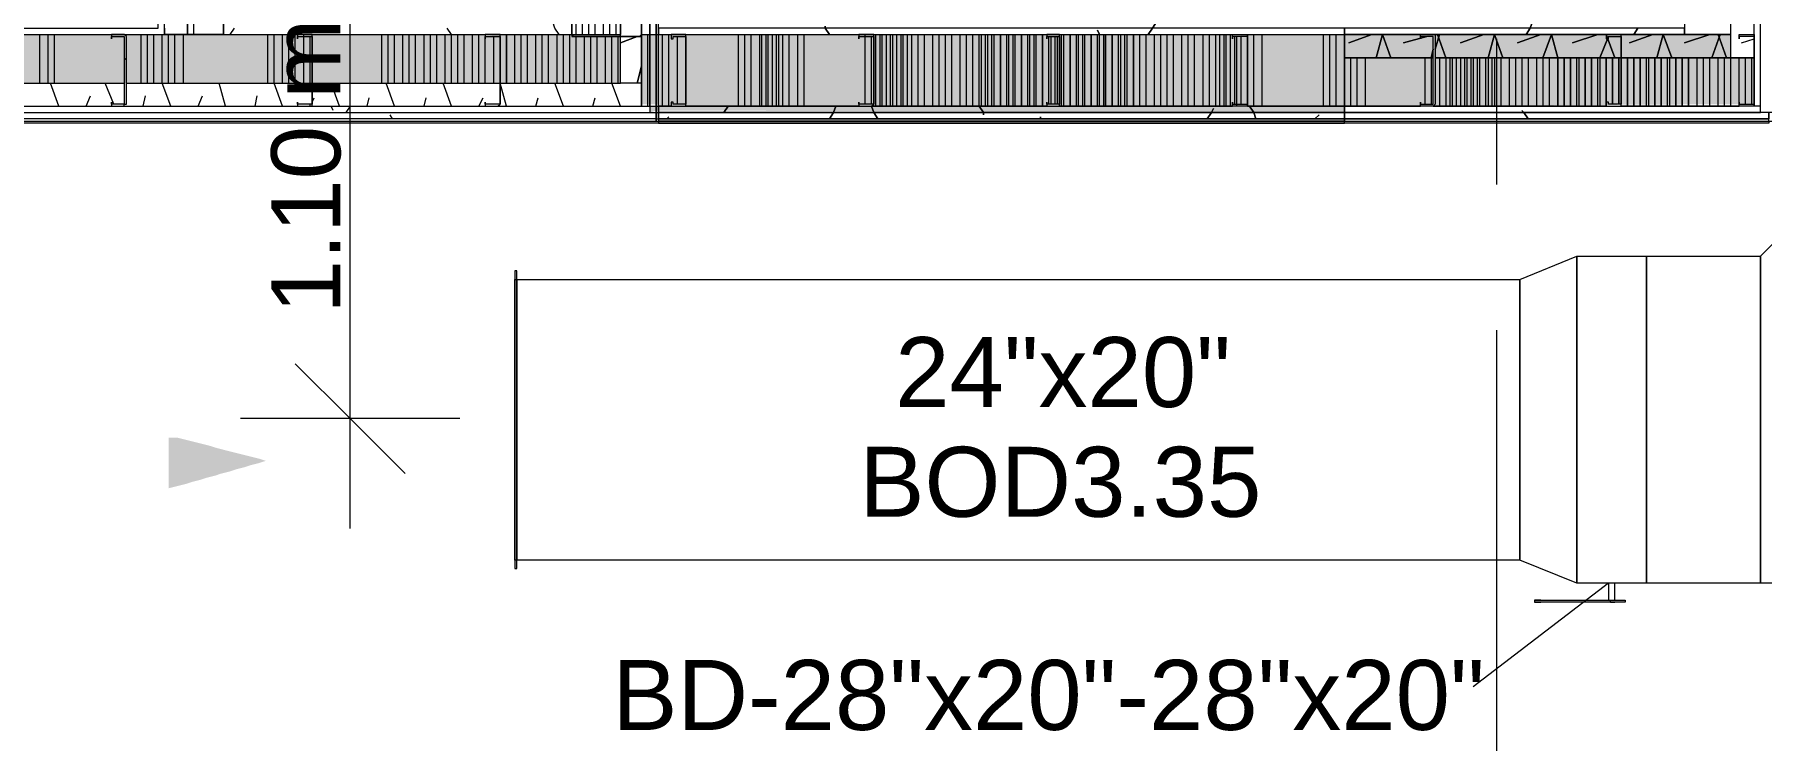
# Model space of a CAD drawing. Header units: metres. Extents: x -2 to 237, y -8 to 52.
# Drawn here: x 13.633 to 17.383, y 22.645 to 24.178 of the extents above; entities that cross this region are included whole.
import ezdxf

# ---------------------------------------------------------------- set-up
doc = ezdxf.new("R2010")
doc.units = ezdxf.units.M
doc.layers.add('HVAC - Ductos', color=5, linetype='Continuous', lineweight=0)
doc.layers.add('PDF3_Text', color=7, linetype='Continuous', lineweight=0)
doc.layers.add('PDF3_Geometry', color=7, linetype='Continuous', lineweight=0, true_color=0xaaaaaa)
doc.layers.add('PDF3_Solid Fills', color=7, linetype='Continuous', lineweight=0, true_color=0xffffff)
doc.styles.add('PDF Helvetica', font='')
doc.styles.get('PDF Helvetica').set_extended_font_data('Helvetica')

msp = doc.modelspace()

# ---------------------------------------------------------------- hatches: boundary and pattern name
at = {"layer": 'HVAC - Ductos', "lineweight": 0, "transparency": 33554559}
msp.add_hatch(color=256, dxfattribs=at).paths.add_polyline_path([(14.0162, 23.2844), (13.9428, 23.3028), (13.9244, 23.3028), (13.9244, 23.1928), (13.9611, 23.2019), (13.9749, 23.2065), (13.9932, 23.2111), (14.007, 23.2156), (14.0253, 23.2202), (14.039, 23.2248), (14.0574, 23.2294), (14.0711, 23.234), (14.0894, 23.2386), (14.1032, 23.2432), (14.1216, 23.2478), (14.1353, 23.2523), (14.1216, 23.2569), (14.0299, 23.2799)])
at = {"layer": 'PDF3_Solid Fills', "lineweight": 0, "transparency": 33554559}
for points in [[(7.0464, 24.0728), (11.6557, 24.0774), (11.9902, 24.0774), (11.9902, 24.1415), (11.9261, 24.1461), (11.9994, 24.1461), (11.9994, 24.0728), (12.9894, 24.0728), (12.9894, 24.1461), (13.0582, 24.1461), (12.994, 24.1415), (12.994, 24.0728), (14.9053, 24.0728), (14.9053, 24.1782), (14.6395, 24.1782), (14.6119, 24.1736), (14.6119, 24.1782), (14.2361, 24.1782), (14.204, 24.1736), (14.204, 24.1782), (13.4249, 24.1782), (13.3928, 24.1736), (13.3928, 24.1782), (7.0265, 24.1782), (7.0265, 24.0728)], [(16.2665, 24.1782), (16.2345, 24.1736), (16.2345, 24.1782), (15.8586, 24.1782), (15.8311, 24.1736), (15.8311, 24.1782), (14.9512, 24.1782), (14.9512, 24.0269), (15.0474, 24.0269), (16.4774, 24.0224), (16.4774, 24.1782)], [(16.2345, 24.1736), (16.2345, 24.1782), (15.4507, 24.1782), (15.4232, 24.1736), (15.4232, 24.1782), (14.9878, 24.1782), (14.9878, 24.0224), (16.4774, 24.0224), (16.4774, 24.1782), (16.2665, 24.1782)], [(16.6424, 24.1736), (16.6424, 24.1782), (16.4774, 24.1782), (16.4774, 24.1278), (17.3162, 24.1278), (17.3162, 24.1782), (16.6699, 24.1782)], [(17.3665, 24.0269), (17.3665, 24.1278), (16.4774, 24.1278), (16.4774, 24.0224), (17.3345, 24.0269)], [(14.9878, 24.0132), (16.4753, 24.0086), (16.4774, 24.0086), (16.4774, 24.0224), (14.9695, 24.0224), (14.9695, 24.0086), (14.9695, 24.0086), (14.9832, 24.0132)]]:
    msp.add_hatch(color=256, dxfattribs=at).paths.add_polyline_path(points)

# ---------------------------------------------------------------- linework, layer by layer
at = {"layer": 'HVAC - Ductos', "lineweight": 0}
for points in [[(14.3186, 23.1057), (14.3186, 24.6824)], [(14.6762, 23.0369), (14.6762, 23.6465), (14.6762, 23.0369)], [(14.6762, 23.0369), (14.6762, 23.6465), (14.6762, 23.0369)], [(14.6762, 23.0369), (14.6762, 23.6465), (14.6762, 23.0369)], [(14.6762, 23.0369), (14.6762, 23.6465), (14.6762, 23.0369)], [(14.6762, 23.0369), (14.6762, 23.6465), (14.6762, 23.0369)], [(14.6762, 23.0369), (14.6762, 23.6465), (14.6762, 23.0369)], [(14.6762, 23.0369), (14.6762, 23.6465), (14.6762, 23.0369)], [(14.6762, 23.0369), (14.6762, 23.6465), (14.6762, 23.0369)], [(14.6762, 23.0369), (14.6762, 23.6465), (14.6762, 23.0369)], [(14.6762, 23.0369), (14.6762, 23.6465), (14.6762, 23.0369)], [(14.6762, 23.0369), (14.6762, 23.6465), (14.6762, 23.0369)], [(14.6762, 23.0369), (14.6762, 23.6465), (14.6762, 23.0369)], [(14.6762, 23.0369), (14.6762, 23.6465), (14.6762, 23.0369)], [(14.6762, 23.0369), (14.6762, 23.6465), (14.6762, 23.0369)], [(14.6762, 23.0369), (14.6762, 23.6465), (14.6762, 23.0369)], [(14.6762, 23.0369), (14.6762, 23.6465), (14.6762, 23.0369)], [(14.6762, 23.0369), (14.6762, 23.6465), (14.6762, 23.0369)], [(14.6762, 23.0369), (14.6762, 23.6465), (14.6762, 23.0369)], [(14.6762, 23.0369), (14.6762, 23.6465), (14.6762, 23.0369)], [(14.6762, 23.0369), (14.6762, 23.6465), (14.6762, 23.0369)], [(14.6762, 23.0369), (14.6762, 23.6465), (14.6762, 23.0369)], [(14.6762, 23.0369), (14.6762, 23.6465), (14.6762, 23.0369)], [(14.6762, 23.0369), (14.6762, 23.6465), (14.6762, 23.0369)], [(14.6762, 23.0369), (14.6762, 23.6465), (14.6762, 23.0369)], [(14.6762, 23.0369), (14.6762, 23.6465), (14.6762, 23.0369)], [(14.6762, 23.0369), (14.6762, 23.6465), (14.6762, 23.0369)], [(14.6762, 23.0369), (14.6762, 23.6465), (14.6762, 23.0369)], [(14.6762, 23.0369), (14.6762, 23.6465), (14.6762, 23.0369)], [(14.6762, 23.0369), (14.6762, 23.6465), (14.6762, 23.0369)], [(14.6762, 23.0369), (14.6762, 23.6465), (14.6762, 23.0369)], [(14.6762, 23.0369), (14.6762, 23.6465), (14.6762, 23.0369)], [(14.6762, 23.0369), (14.6762, 23.6465), (14.6762, 23.0369)], [(14.6762, 23.0369), (14.6762, 23.6465), (14.6762, 23.0369)], [(14.6762, 23.0369), (14.6762, 23.6465), (14.6762, 23.0369)], [(14.6762, 23.0369), (14.6762, 23.6465), (14.6762, 23.0369)], [(14.6762, 23.0369), (14.6762, 23.6465), (14.6762, 23.0369)], [(14.6762, 23.0369), (14.6762, 23.6465), (14.6762, 23.0369)], [(14.6762, 23.0369), (14.6762, 23.6465), (14.6762, 23.0369)], [(14.6762, 23.0369), (14.6762, 23.6465), (14.6762, 23.0369)], [(14.6762, 23.6374), (14.6762, 23.6328), (14.6762, 23.6374)], [(14.6762, 23.6374), (14.6762, 23.6328), (14.6762, 23.6374)], [(14.6762, 23.5869), (14.6762, 23.5824), (14.6762, 23.5869)], [(14.6762, 23.5365), (14.6762, 23.5319), (14.6762, 23.5365)], [(14.6762, 23.5228), (14.6762, 23.5182), (14.6762, 23.5228)], [(14.6762, 23.4723), (14.6762, 23.4678), (14.6762, 23.4723)], [(14.1994, 23.4632), (14.3186, 23.344), (14.4378, 23.2248)], [(14.6762, 23.4219), (14.6762, 23.4173), (14.6762, 23.4219)], [(14.6762, 23.3715), (14.6762, 23.3669), (14.6762, 23.3715)], [(14.6762, 23.3578), (14.6762, 23.3532), (14.6762, 23.3578)], [(14.557, 23.344), (14.3186, 23.344), (14.0803, 23.344)], [(14.6762, 23.3073), (14.6762, 23.3028), (14.6762, 23.3073)], [(14.6762, 23.2569), (14.6762, 23.2523), (14.6762, 23.2569)], [(14.6762, 23.2432), (14.6762, 23.2386), (14.6762, 23.2432)], [(14.6762, 23.2065), (14.6762, 23.2019), (14.6762, 23.2065)], [(14.6762, 23.1928), (14.6762, 23.1882), (14.6762, 23.1928)], [(14.6762, 23.1928), (14.6762, 23.1882), (14.6762, 23.1928)], [(14.6762, 23.1423), (14.6762, 23.1378), (14.6762, 23.1423)], [(14.6762, 23.0919), (14.6762, 23.0873), (14.6762, 23.0919)], [(14.6762, 23.0782), (14.6762, 23.0736), (14.6762, 23.0782)], [(17.0503, 22.9865), (16.757, 22.7619)]]:
    msp.add_lwpolyline(points, dxfattribs=at)
for points in [[(17.5361, 23.8528), (17.5407, 23.8528), (17.5407, 22.9865), (17.3803, 22.9865), (17.3803, 23.6969)], [(16.8578, 23.6465), (16.9815, 23.6969), (16.9815, 22.9865), (16.8578, 23.0369)], [(17.1328, 23.6969), (17.3803, 23.6969), (17.3803, 22.9865), (17.1328, 22.9865)], [(14.6762, 23.6648), (14.6762, 23.0186), (14.6807, 23.0186), (14.6807, 23.6648)], [(14.6762, 23.0369), (14.6762, 23.6465), (14.6807, 23.6465), (14.6807, 23.0369)], [(16.8578, 23.0369), (14.6807, 23.0369), (14.6807, 23.6465), (16.8578, 23.6465)], [(14.6762, 23.5365), (14.6762, 23.5319)], [(14.6762, 23.5228), (14.6762, 23.5182)], [(14.6762, 23.4219), (14.6762, 23.4173)], [(14.6762, 23.3715), (14.6762, 23.3669)], [(14.6762, 23.3578), (14.6762, 23.3532)], [(14.6762, 23.2569), (14.6762, 23.2523)], [(14.6762, 23.2432), (14.6762, 23.2386)], [(14.6762, 23.2065), (14.6762, 23.2019)], [(14.6762, 23.0919), (14.6762, 23.0873)], [(14.6762, 23.0782), (14.6762, 23.0736)]]:
    msp.add_lwpolyline(points, close=True, dxfattribs=at)
at = {"layer": 'PDF3_Geometry', "lineweight": 0}
for points in [[(14.9695, 26.9649), (14.9695, 24.0086), (14.9832, 24.0086), (14.9832, 26.9649)], [(14.9878, 23.9948), (14.9878, 26.9832), (14.9832, 26.9832), (14.9832, 23.9948)], [(14.9512, 26.9512), (14.9512, 24.0224), (14.9695, 24.0224), (14.9695, 26.9512)], [(14.7999, 24.2057), (14.7999, 24.1782), (14.7999, 24.1736), (14.8045, 24.1736), (14.9512, 24.1736), (14.9512, 24.1782), (14.9512, 24.2057), (14.9466, 24.2057), (14.9512, 24.2057), (14.9512, 24.1782), (14.9512, 24.1736), (14.8045, 24.1736), (14.7999, 24.1782), (14.7999, 24.2057), (14.809, 24.2057)], [(16.4774, 24.1782), (16.4774, 24.1919), (14.9878, 24.1919), (14.9878, 24.1782)], [(16.4774, 24.1919), (16.4774, 24.1782), (17.2153, 24.1782), (17.2153, 24.1919)], [(13.8007, 24.0224), (13.8282, 24.0224), (13.8282, 24.0269), (13.8328, 24.0269), (13.8328, 24.1736), (13.8282, 24.1782), (13.8007, 24.1782), (13.8007, 24.169), (13.8007, 24.1736), (13.8282, 24.1736), (13.8282, 24.0269), (13.8007, 24.0269), (13.8007, 24.0315)], [(14.204, 24.0224), (14.2361, 24.0224), (14.2361, 24.0269), (14.2361, 24.1736), (14.2361, 24.1782), (14.204, 24.1782), (14.204, 24.169), (14.204, 24.1736), (14.2361, 24.1736), (14.2361, 24.0269), (14.204, 24.0269), (14.204, 24.0315)], [(14.6119, 24.0224), (14.6395, 24.0224), (14.644, 24.0269), (14.644, 24.1736), (14.644, 24.1782), (14.6395, 24.1782), (14.6119, 24.1782), (14.6119, 24.169), (14.6119, 24.1736), (14.6395, 24.1736), (14.644, 24.1736), (14.644, 24.0269), (14.6395, 24.0269), (14.6119, 24.0269), (14.6119, 24.0315)], [(14.6578, 24.1782), (14.6578, 24.0728)], [(15.0153, 24.0224), (15.0474, 24.0224), (15.0474, 24.0269), (15.0474, 24.1736), (15.0474, 24.1782), (15.0153, 24.1782), (15.0153, 24.169), (15.0199, 24.169), (15.0199, 24.1736), (15.0474, 24.1736), (15.0474, 24.0269), (15.0199, 24.0269), (15.0199, 24.0315), (15.0153, 24.0315)], [(15.4232, 24.0224), (15.4507, 24.0224), (15.4553, 24.0269), (15.4553, 24.1736), (15.4553, 24.1782), (15.4507, 24.1782), (15.4232, 24.1782), (15.4232, 24.169), (15.4232, 24.1736), (15.4507, 24.1736), (15.4553, 24.1736), (15.4553, 24.0269), (15.4507, 24.0269), (15.4232, 24.0269), (15.4232, 24.0315)], [(15.7303, 24.1782), (15.7303, 24.0224)], [(15.7762, 24.1782), (15.7762, 24.0224)], [(15.822, 24.1782), (15.822, 24.0224)], [(15.8311, 24.0224), (15.8586, 24.0224), (15.8586, 24.0269), (15.8586, 24.1736), (15.8586, 24.1782), (15.8311, 24.1782), (15.8311, 24.169), (15.8311, 24.1736), (15.8586, 24.1736), (15.8586, 24.0269), (15.8311, 24.0269), (15.8311, 24.0315)], [(15.8815, 24.1782), (15.8815, 24.0224)], [(15.9274, 24.1782), (15.9274, 24.0224)], [(15.9549, 24.1782), (15.9549, 24.0224)], [(15.9732, 24.1782), (15.9732, 24.0224)], [(16.0191, 24.1782), (16.0191, 24.0224)], [(16.2665, 24.1782), (16.2665, 24.1736), (16.2665, 24.0269), (16.2665, 24.0224), (16.2345, 24.0224), (16.2345, 24.0315), (16.2345, 24.0269), (16.2665, 24.0269), (16.2665, 24.1736), (16.2345, 24.1736), (16.2345, 24.169), (16.2345, 24.1782)], [(16.6699, 24.1782), (16.6745, 24.1782), (16.6745, 24.1736), (16.6745, 24.0269), (16.6699, 24.0224), (16.6424, 24.0224), (16.6424, 24.0315), (16.6424, 24.0269), (16.6699, 24.0269), (16.6699, 24.1736), (16.6424, 24.1736), (16.6424, 24.169), (16.6424, 24.1782)], [(17.0458, 24.0224), (17.0778, 24.0224), (17.0778, 24.0269), (17.0778, 24.1736), (17.0778, 24.1782), (17.0458, 24.1782), (17.0458, 24.169), (17.0503, 24.169), (17.0503, 24.1736), (17.0778, 24.1736), (17.0778, 24.0269), (17.0503, 24.0269), (17.0503, 24.0315), (17.0458, 24.0315)], [(17.3665, 24.1782), (17.3665, 24.1736), (17.3665, 24.0269), (17.3665, 24.0224), (17.3345, 24.0224), (17.3345, 24.0315), (17.3345, 24.0269), (17.3665, 24.0269), (17.3665, 24.1736), (17.3345, 24.1736), (17.3345, 24.169), (17.3345, 24.1782)], [(16.9403, 24.0224), (16.9403, 24.1278)], [(16.9541, 24.1278), (16.9541, 24.0224)], [(16.9678, 24.1278), (16.9678, 24.0224)], [(16.9999, 24.1278), (16.9999, 24.0224)], [(17.0137, 24.1278), (17.0137, 24.0224)], [(17.0458, 24.1278), (17.0458, 24.0224)], [(17.0595, 24.1278), (17.0595, 24.0269)], [(17.0732, 24.1278), (17.0732, 24.0269)], [(17.0915, 24.1278), (17.0915, 24.0224)], [(17.1053, 24.1278), (17.1053, 24.0224)], [(17.1191, 24.1278), (17.1191, 24.0224)], [(17.1512, 24.1278), (17.1512, 24.0224)], [(17.1649, 24.1278), (17.1649, 24.0224)], [(17.197, 24.1278), (17.197, 24.0224)], [(17.2107, 24.1278), (17.2107, 24.0224)], [(17.2245, 24.1278), (17.2245, 24.0224)], [(16.4774, 23.9948), (16.4774, 24.0086), (14.9878, 24.0086), (14.9878, 23.9948)], [(15.0474, 24.0224), (15.4232, 24.0224)], [(15.4507, 24.0224), (15.8311, 24.0224)], [(15.8586, 24.0224), (16.2345, 24.0224)], [(16.4774, 24.0086), (16.4774, 23.9948), (17.3987, 23.9948), (17.3987, 24.0086)], [(17.0458, 24.0224), (16.6699, 24.0224)], [(12.9986, 23.9857), (12.9986, 23.9902), (14.9878, 23.9902), (16.4774, 23.9902), (17.3987, 23.9902), (17.3987, 23.9857), (16.4774, 23.9857), (14.9878, 23.9857)], [(16.4774, 23.9902), (16.4774, 23.9948), (14.9878, 23.9948), (14.9878, 23.9902)], [(16.4774, 23.9948), (16.4774, 23.9902), (17.3987, 23.9902), (17.3987, 23.9948)], [(17.3987, 23.9902), (17.3987, 23.9857), (16.4774, 23.9857), (16.4774, 23.9902)]]:
    msp.add_lwpolyline(points, close=True, dxfattribs=at)
for points in [[(14.9832, 24.0086), (14.9878, 24.0086), (16.4774, 24.0086), (17.3803, 24.0086), (17.3803, 24.0224), (17.3803, 24.2103), (17.3803, 26.9512), (17.3803, 26.9649)], [(7.0265, 26.9512), (14.9512, 26.9512), (14.9512, 26.8503), (14.9878, 26.8503), (15.2078, 26.8503), (15.6111, 26.8503), (16.0191, 26.8503), (16.4224, 26.8503), (16.8303, 26.8503), (17.1832, 26.8503), (17.1924, 26.8503), (17.2153, 26.8503), (17.3162, 26.8503), (17.2153, 26.8503), (17.2153, 26.7999), (17.2153, 24.2103), (17.2153, 24.1919), (17.2153, 24.1782), (17.3162, 24.1782), (17.2153, 24.1782), (16.4774, 24.1782), (16.4774, 24.1278)], [(17.3162, 24.0224), (17.3162, 24.1278), (17.3665, 24.1278), (17.3665, 24.0224), (17.3665, 24.1278), (17.3665, 24.2103), (17.3665, 26.9512)], [(14.9053, 26.8503), (14.9512, 26.8503), (14.9512, 24.0728), (14.9053, 24.0728), (14.9053, 24.1736), (14.9053, 24.5861), (14.9053, 24.994), (14.9053, 25.402), (14.9053, 24.994), (14.9053, 24.5861), (14.9053, 24.2103), (14.9053, 24.1782), (14.9053, 24.5861), (14.9053, 24.994), (14.9053, 25.402)], [(14.9512, 24.1782), (14.9512, 24.2103), (14.9512, 26.7678), (14.9512, 26.7999), (14.9695, 26.7999), (14.9878, 26.7999), (17.1832, 26.7999), (17.197, 26.7999), (17.2153, 26.7999), (17.2153, 26.8503)], [(7.0265, 24.1919), (13.9016, 24.1919), (13.9016, 24.2057), (13.9016, 24.2103), (13.9016, 25.6357), (13.9016, 25.787), (13.9016, 25.8007), (14.7678, 25.8007), (14.7861, 25.8007), (14.7861, 26.7678), (14.7861, 26.7816), (7.0265, 26.7816), (14.7999, 26.7816), (14.7999, 26.7999), (14.7999, 24.1782), (14.9053, 24.1782)], [(14.8228, 24.1782), (14.8228, 24.5861), (14.8228, 24.994), (14.8228, 25.4066), (14.8228, 25.8144), (14.8228, 26.6349), (14.8228, 26.7999)], [(14.8366, 24.1782), (14.8366, 24.5861), (14.8366, 24.994), (14.8366, 25.4066), (14.8366, 25.8144), (14.8366, 26.6349), (14.8366, 26.7999)], [(14.8503, 24.1782), (14.8503, 24.5861), (14.8503, 24.994), (14.8503, 25.4066), (14.8503, 25.8144), (14.8503, 26.6349), (14.8503, 26.7999)], [(14.8686, 24.1782), (14.8686, 24.5861), (14.8686, 24.994), (14.8686, 25.4066), (14.8686, 25.8144), (14.8686, 26.6349), (14.8686, 26.7999)], [(13.9153, 24.1919), (13.9153, 24.1782), (13.9657, 24.1782), (13.9153, 24.1782), (13.9153, 25.7366)], [(14.0436, 24.2469), (14.0436, 25.6586), (13.9657, 25.6586), (13.9657, 25.049), (13.9657, 24.4394), (13.9657, 24.2057), (13.9657, 24.1782)], [(16.6745, 24.1278), (17.0778, 24.1278), (17.3162, 24.1278), (17.3162, 24.1782), (17.3162, 24.2103), (17.3162, 24.5311), (17.3162, 24.9344), (17.3162, 25.3424), (17.3162, 25.6494)], [(7.0265, 24.1782), (13.9153, 24.1782), (13.9657, 24.1782), (14.0436, 24.1782), (14.0436, 24.1919), (14.0436, 24.2057), (14.0711, 24.2057), (14.0711, 25.6357)], [(14.809, 24.1782), (14.809, 24.5861), (14.809, 24.994), (14.809, 25.402)], [(14.8824, 24.1782), (14.8824, 24.5861), (14.8824, 24.994), (14.8824, 25.402)], [(14.8961, 24.1782), (14.8961, 24.5861), (14.8961, 24.994), (14.8961, 25.402)], [(14.0436, 24.2057), (14.0436, 24.1782), (13.9657, 24.1782), (13.9657, 24.2057)], [(13.9657, 24.2057), (13.9657, 24.1782), (14.0436, 24.1782), (14.7999, 24.1782), (14.7999, 24.1919)], [(14.9832, 24.0224), (14.9832, 23.9902), (14.9832, 24.0224), (14.9832, 24.1782), (14.9832, 24.2103), (14.9832, 24.1782)], [(13.6449, 24.0728), (13.6449, 24.1782)], [(13.6632, 24.0728), (13.6632, 24.1782)], [(13.677, 24.0728), (13.677, 24.1782)], [(13.8328, 24.0728), (14.2361, 24.0728), (14.644, 24.0728), (14.9053, 24.0728), (14.9053, 24.1736)], [(13.8649, 24.0728), (13.8649, 24.1782)], [(13.8786, 24.0728), (13.8786, 24.1782)], [(13.8924, 24.0728), (13.8924, 24.1782)], [(13.9107, 24.0728), (13.9107, 24.1782)], [(13.9244, 24.0728), (13.9244, 24.1782)], [(13.9382, 24.0728), (13.9382, 24.1782)], [(13.9565, 24.0728), (13.9565, 24.1782)], [(14.1399, 24.0728), (14.1399, 24.1782)], [(14.1536, 24.0728), (14.1536, 24.1782)], [(14.172, 24.0728), (14.172, 24.1782)], [(14.1857, 24.0728), (14.1857, 24.1782)], [(14.1994, 24.0728), (14.1994, 24.1782)], [(14.2178, 24.0728), (14.2178, 24.1782)], [(14.2315, 24.0728), (14.2315, 24.1736)], [(14.3874, 24.0728), (14.3874, 24.1782)], [(14.4012, 24.0728), (14.4012, 24.1782)], [(14.4149, 24.0728), (14.4149, 24.1782)], [(14.4332, 24.0728), (14.4332, 24.1782)], [(14.447, 24.0728), (14.447, 24.1782)], [(14.4607, 24.0728), (14.4607, 24.1782)], [(14.479, 24.0728), (14.479, 24.1782)], [(14.4928, 24.0728), (14.4928, 24.1782)], [(14.5065, 24.0728), (14.5065, 24.1782)], [(14.5249, 24.0728), (14.5249, 24.1782)], [(14.5386, 24.0728), (14.5386, 24.1782)], [(14.5524, 24.0728), (14.5524, 24.1782)], [(14.5662, 24.0728), (14.5662, 24.1782)], [(14.5845, 24.0728), (14.5845, 24.1782)], [(14.5982, 24.0728), (14.5982, 24.1782)], [(14.6119, 24.0728), (14.6119, 24.1736)], [(14.6303, 24.0728), (14.6303, 24.1736)], [(14.6395, 24.0224), (14.9512, 24.0224), (14.9695, 24.0224), (14.9878, 24.0224), (15.0153, 24.0224), (14.9878, 24.0224), (14.9878, 24.1782), (16.4774, 24.1782), (16.4774, 24.0224), (16.6424, 24.0224), (16.4774, 24.0224), (16.4774, 24.1278), (16.6699, 24.1278)], [(14.644, 24.0728), (14.644, 24.1782)], [(14.6762, 24.0728), (14.6762, 24.1782)], [(14.6899, 24.0728), (14.6899, 24.1782)], [(14.7036, 24.0728), (14.7036, 24.1782)], [(14.722, 24.0728), (14.722, 24.1782)], [(14.7357, 24.0728), (14.7357, 24.1782)], [(14.7495, 24.0728), (14.7495, 24.1782)], [(14.7678, 24.0728), (14.7678, 24.1782)], [(14.7815, 24.0728), (14.7815, 24.1782)], [(14.7953, 24.0728), (14.7953, 24.1782)], [(14.809, 24.0728), (14.809, 24.1736)], [(14.8274, 24.0728), (14.8274, 24.1736)], [(14.8412, 24.0728), (14.8412, 24.1736)], [(14.8549, 24.0728), (14.8549, 24.1736)], [(14.8732, 24.0728), (14.8732, 24.1736)], [(14.8869, 24.0728), (14.8869, 24.1736)], [(14.9007, 24.0728), (14.9007, 24.1736)], [(14.9512, 24.0224), (14.9512, 24.0728), (14.9512, 24.1782), (14.9695, 24.1782), (14.9878, 24.1782), (16.4774, 24.1782)], [(14.9649, 24.0224), (14.9649, 24.1782)], [(14.997, 24.0224), (14.997, 24.1782)], [(15.0107, 24.0224), (15.0107, 24.1782)], [(15.029, 24.0269), (15.029, 24.1736)], [(15.1619, 24.0224), (15.1619, 24.1782)], [(15.1757, 24.0224), (15.1757, 24.1782)], [(15.1895, 24.0224), (15.1895, 24.1782)], [(15.2078, 24.0224), (15.2078, 24.1782)], [(15.2124, 24.0224), (15.2124, 24.1782)], [(15.2216, 24.0224), (15.2216, 24.1782)], [(15.2262, 24.0224), (15.2262, 24.1782)], [(15.2353, 24.0224), (15.2353, 24.1782)], [(15.2445, 24.0224), (15.2445, 24.1782)], [(15.2491, 24.0224), (15.2491, 24.1782)], [(15.2582, 24.0224), (15.2582, 24.1782)], [(15.272, 24.0224), (15.272, 24.1782)], [(15.2903, 24.0224), (15.2903, 24.1782)], [(15.3041, 24.0224), (15.3041, 24.1782)], [(15.4369, 24.0269), (15.4369, 24.1782)], [(15.4507, 24.0269), (15.4507, 24.1736)], [(15.4599, 24.0224), (15.4599, 24.1782)], [(15.4691, 24.0224), (15.4691, 24.1782)], [(15.4736, 24.0224), (15.4736, 24.1782)], [(15.4828, 24.0224), (15.4828, 24.1782)], [(15.492, 24.0224), (15.492, 24.1782)], [(15.4966, 24.0224), (15.4966, 24.1782)], [(15.5057, 24.0224), (15.5057, 24.1782)], [(15.5149, 24.0224), (15.5149, 24.1782)], [(15.5195, 24.0224), (15.5195, 24.1782)], [(15.5286, 24.0224), (15.5286, 24.1782)], [(15.5378, 24.0224), (15.5378, 24.1782)], [(15.5516, 24.0224), (15.5516, 24.1782)], [(15.5653, 24.0224), (15.5653, 24.1782)], [(15.5836, 24.0224), (15.5836, 24.1782)], [(15.5974, 24.0224), (15.5974, 24.1782)], [(15.6111, 24.0224), (15.6111, 24.1782)], [(15.6249, 24.0224), (15.6249, 24.1782)], [(15.6432, 24.0224), (15.6432, 24.1782)], [(15.657, 24.0224), (15.657, 24.1782)], [(15.6708, 24.0224), (15.6708, 24.1782)], [(15.6845, 24.0224), (15.6845, 24.1782)], [(15.6891, 24.0224), (15.6891, 24.1782)], [(15.6982, 24.0224), (15.6982, 24.1782)], [(15.7028, 24.0224), (15.7028, 24.1782)], [(15.7119, 24.0224), (15.7119, 24.1782)], [(15.7165, 24.0224), (15.7165, 24.1782)], [(15.7303, 24.0224), (15.7303, 24.1782)], [(15.7441, 24.0224), (15.7441, 24.1782)], [(15.7486, 24.0224), (15.7486, 24.1782)], [(15.7578, 24.0224), (15.7578, 24.1782)], [(15.7624, 24.0224), (15.7624, 24.1782)], [(15.7899, 24.0224), (15.7899, 24.1782)], [(15.7945, 24.0224), (15.7945, 24.1782)], [(15.8036, 24.0224), (15.8036, 24.1782)], [(15.8082, 24.0224), (15.8082, 24.1782)], [(15.8357, 24.0269), (15.8357, 24.1736)], [(15.8403, 24.0269), (15.8403, 24.1736)], [(15.8495, 24.0269), (15.8495, 24.1736)], [(15.8541, 24.0269), (15.8541, 24.1736)], [(15.8632, 24.0224), (15.8632, 24.1782)], [(15.8678, 24.0224), (15.8678, 24.1782)], [(15.8953, 24.0224), (15.8953, 24.1782)], [(15.8999, 24.0224), (15.8999, 24.1782)], [(15.9091, 24.0224), (15.9091, 24.1782)], [(15.9136, 24.0224), (15.9136, 24.1782)], [(15.9412, 24.0224), (15.9412, 24.1782)], [(15.9458, 24.0224), (15.9458, 24.1782)], [(15.9595, 24.0224), (15.9595, 24.1782)], [(15.9869, 24.0224), (15.9869, 24.1782)], [(15.9915, 24.0224), (15.9915, 24.1782)], [(16.0007, 24.0224), (16.0007, 24.1782)], [(16.0053, 24.0224), (16.0053, 24.1782)], [(16.0328, 24.0224), (16.0328, 24.1782)], [(16.0466, 24.0224), (16.0466, 24.1782)], [(16.0649, 24.0224), (16.0649, 24.1782)], [(16.0786, 24.0224), (16.0786, 24.1782)], [(16.0924, 24.0224), (16.0924, 24.1782)], [(16.1061, 24.0224), (16.1061, 24.1782)], [(16.1245, 24.0224), (16.1245, 24.1782)], [(16.1382, 24.0224), (16.1382, 24.1782)], [(16.152, 24.0224), (16.152, 24.1782)], [(16.1703, 24.0224), (16.1703, 24.1782)], [(16.1841, 24.0224), (16.1841, 24.1782)], [(16.1978, 24.0224), (16.1978, 24.1782)], [(16.207, 24.0224), (16.207, 24.1782)], [(16.2162, 24.0224), (16.2162, 24.1782)], [(16.2208, 24.0224), (16.2208, 24.1782)], [(16.2299, 24.0224), (16.2299, 24.1782)], [(16.2391, 24.0269), (16.2391, 24.1736)], [(16.2436, 24.0269), (16.2436, 24.1736)], [(16.2528, 24.0269), (16.2528, 24.1736)], [(16.6424, 24.0224), (16.4774, 24.0224), (16.4774, 24.0086), (17.3803, 24.0086), (17.3803, 24.0224), (17.3665, 24.0224), (17.3665, 24.1278), (17.0778, 24.1278), (16.6745, 24.1278), (17.0778, 24.1278), (17.3162, 24.1278), (17.3162, 24.1782), (16.4774, 24.1782), (16.4774, 24.1278), (16.6699, 24.1278), (16.4774, 24.1278), (16.4774, 24.1782), (16.4774, 24.0224), (16.2665, 24.0224), (16.2665, 24.1782)], [(16.2803, 24.0224), (16.2803, 24.1782)], [(16.2987, 24.0224), (16.2987, 24.1782)], [(16.4315, 24.0224), (16.4315, 24.1782)], [(16.4453, 24.0224), (16.4453, 24.1782)], [(16.4591, 24.0224), (16.4591, 24.1782)], [(16.8074, 24.169), (16.8074, 23.8528)], [(16.4912, 24.0224), (16.4912, 24.1278)], [(16.5049, 24.0224), (16.5049, 24.1278)], [(16.5232, 24.0224), (16.5232, 24.1278)], [(16.6516, 24.1278), (16.6516, 24.0269)], [(16.6653, 24.1278), (16.6653, 24.0269)], [(16.6837, 24.1278), (16.6837, 24.0224)], [(16.6974, 24.1278), (16.6974, 24.0224)], [(16.7065, 24.0224), (16.7065, 24.1278)], [(16.7111, 24.1278), (16.7111, 24.0224)], [(16.7203, 24.0224), (16.7203, 24.1278)], [(16.7295, 24.1278), (16.7295, 24.0224)], [(16.7387, 24.0224), (16.7387, 24.1278)], [(16.7432, 24.1278), (16.7432, 24.0224)], [(16.7524, 24.0224), (16.7524, 24.1278)], [(16.757, 24.1278), (16.757, 24.0224)], [(16.7662, 24.0224), (16.7662, 24.1278)], [(16.7708, 24.1278), (16.7708, 24.0224)], [(16.7845, 24.0224), (16.7845, 24.1278)], [(16.7891, 24.1278), (16.7891, 24.0224)], [(16.7982, 24.0224), (16.7982, 24.1278)], [(16.8028, 24.1278), (16.8028, 24.0224)], [(16.8165, 24.1278), (16.8165, 24.0224)], [(16.8349, 24.1278), (16.8349, 24.0224)], [(16.8487, 24.1278), (16.8487, 24.0224)], [(16.8624, 24.1278), (16.8624, 24.0224)], [(16.8762, 24.1278), (16.8762, 24.0224)], [(16.8945, 24.1278), (16.8945, 24.0224)], [(16.9082, 24.1278), (16.9082, 24.0224)], [(16.922, 24.1278), (16.922, 24.0224)], [(16.9815, 24.0224), (16.9815, 24.1278)], [(16.9861, 24.1278), (16.9861, 24.0224)], [(17.0274, 24.0224), (17.0274, 24.1278)], [(17.032, 24.1278), (17.032, 24.0224)], [(17.0778, 24.0224), (17.3345, 24.0224), (17.0778, 24.0224), (17.3345, 24.0224), (17.3345, 24.1278)], [(17.1328, 24.0224), (17.1328, 24.1278)], [(17.1374, 24.1278), (17.1374, 24.0224)], [(17.1787, 24.0224), (17.1787, 24.1278)], [(17.1832, 24.1278), (17.1832, 24.0224)], [(17.2428, 24.0224), (17.2428, 24.1278)], [(17.2565, 24.0224), (17.2565, 24.1278)], [(17.2703, 24.0224), (17.2703, 24.1278)], [(17.2887, 24.0224), (17.2887, 24.1278)], [(17.3024, 24.0224), (17.3024, 24.1278)], [(17.3665, 24.1278), (17.3162, 24.1278)], [(17.3483, 24.0269), (17.3483, 24.1278)], [(17.362, 24.0269), (17.362, 24.1278)], [(12.994, 24.0728), (13.4249, 24.0728), (13.8282, 24.0728)], [(29.2054, 24.0086), (29.2054, 24.1003), (29.2054, 23.9948), (29.2054, 23.9902), (29.2054, 23.9948), (29.0954, 23.9948), (29.0954, 24.0086), (29.0954, 23.9948), (19.3925, 23.9948), (19.3879, 23.9948), (19.3879, 24.0086), (17.3987, 24.0086), (17.3987, 23.9948), (16.4774, 23.9948), (14.9878, 23.9948), (14.9878, 23.9902), (14.9878, 23.9857), (16.4774, 23.9857), (16.4774, 23.9902), (14.9878, 23.9902)], [(7.0265, 24.0086), (14.9512, 24.0086), (14.9695, 24.0086)], [(13.4249, 24.0224), (13.8007, 24.0224)], [(13.8282, 24.0224), (14.204, 24.0224)], [(14.2361, 24.0224), (14.6119, 24.0224)], [(15.0153, 24.0224), (14.9878, 24.0224), (14.9878, 24.0086), (16.4774, 24.0086), (16.4774, 24.0224), (16.2665, 24.0224), (16.4774, 24.0224)], [(15.0474, 24.0224), (15.4232, 24.0224)], [(15.4507, 24.0224), (15.8311, 24.0224)], [(15.8586, 24.0224), (16.2345, 24.0224)], [(17.0458, 24.0224), (16.6699, 24.0224)], [(14.9832, 23.9902), (14.9832, 23.9948), (14.9695, 23.9948), (14.9512, 23.9948), (7.0265, 23.9948)], [(7.0265, 23.9902), (14.9878, 23.9902), (16.4774, 23.9902), (17.3987, 23.9902), (19.3879, 23.9902)], [(16.8074, 23.5365), (16.8074, 22.2669)]]:
    msp.add_lwpolyline(points, dxfattribs=at)
at = {"layer": 'PDF3_Geometry', "color": 254, "lineweight": 0, "true_color": 0xeaeaea}
for points in [[(13.9794, 24.1782), (13.9794, 25.6586)], [(14.0665, 24.1919), (14.0574, 24.1782)], [(14.5386, 24.1782), (14.5295, 24.1919)], [(14.7724, 24.1782), (14.7632, 24.1919), (14.7586, 24.2057)], [(14.282, 24.0132), (14.2774, 24.0224)], [(14.3186, 24.0224), (14.3095, 24.0086)], [(14.4103, 23.9948), (14.4057, 24.004)]]:
    msp.add_lwpolyline(points, dxfattribs=at)
for points in [[(15.3499, 24.1965), (15.3499, 24.1919), (15.3591, 24.1782), (15.3499, 24.1919)], [(15.9412, 24.1874), (15.9458, 24.1782)], [(16.0603, 24.1919), (16.0695, 24.2057), (16.0603, 24.1919), (16.0512, 24.1782)], [(16.8716, 24.1782), (16.8807, 24.1919), (16.8853, 24.2057), (16.8807, 24.1919)], [(17.1053, 24.1782), (17.1145, 24.1919)], [(15.0061, 23.9948), (15.0107, 23.9994)], [(15.1299, 24.0086), (15.139, 24.0224)], [(15.3682, 24.0086), (15.3728, 24.0224), (15.3682, 24.0086), (15.3591, 23.9948)], [(15.4507, 24.0224), (15.4553, 24.0086), (15.4645, 23.9948), (15.4553, 24.0086)], [(15.6845, 24.0224), (15.6936, 24.0086), (15.6936, 24.004), (15.6936, 24.0086)], [(15.8174, 23.9994), (15.8174, 23.9948)], [(16.1886, 24.0086), (16.1932, 24.0178), (16.1886, 24.0086), (16.1795, 23.9948)], [(16.2711, 24.0224), (16.2803, 24.0086), (16.2849, 23.9948), (16.2803, 24.0086)], [(16.4132, 23.9948), (16.4224, 24.004)], [(16.8624, 24.0132), (16.867, 24.0086), (16.8762, 23.9948), (16.867, 24.0086)], [(17.1328, 24.0224), (17.1374, 24.0224)]]:
    msp.add_lwpolyline(points, close=True, dxfattribs=at)
at = {"layer": 'PDF3_Geometry', "color": 254, "lineweight": 0, "true_color": 0xdddddd}
for points in [[(14.942, 24.1736), (14.9053, 24.1598)], [(14.9512, 24.1782), (14.9466, 24.1736)], [(16.5369, 24.1782), (16.4866, 24.1598)], [(16.5599, 24.1782), (16.5782, 24.1278), (16.5599, 24.1782), (16.5461, 24.1278)], [(16.6561, 24.1736), (16.6057, 24.1598)], [(16.6699, 24.1461), (16.6653, 24.1278)], [(16.6837, 24.1782), (16.6745, 24.1461)], [(16.6791, 24.1782), (16.6974, 24.1278)], [(16.7799, 24.1782), (16.7295, 24.1598)], [(16.8028, 24.1782), (16.8211, 24.1278), (16.8028, 24.1782), (16.7891, 24.1278)], [(16.9037, 24.1782), (16.8532, 24.1598)], [(16.9266, 24.1782), (16.9403, 24.1278), (16.9266, 24.1782), (16.9082, 24.1278)], [(17.0274, 24.1782), (16.9724, 24.1598)], [(17.0503, 24.1736), (17.032, 24.1278)], [(17.0458, 24.1782), (17.0641, 24.1278)], [(17.1466, 24.1782), (17.0961, 24.1598)], [(17.1695, 24.1782), (17.1878, 24.1278), (17.1695, 24.1782), (17.1557, 24.1278)], [(17.2703, 24.1782), (17.2153, 24.1598)], [(17.2933, 24.1782), (17.2749, 24.1278)], [(17.2887, 24.1782), (17.307, 24.1278)], [(14.9512, 24.1094), (14.942, 24.0728)]]:
    msp.add_lwpolyline(points, close=True, dxfattribs=at)
at = {"layer": 'PDF3_Geometry', "color": 254, "lineweight": 0, "true_color": 0xd2d2d2}
for points in [[(15.8586, 24.1415), (15.8586, 24.1461)], [(13.8282, 24.1232), (13.8328, 24.1278)], [(14.2315, 24.0224), (14.2315, 24.0269)], [(16.2436, 24.0224), (16.2436, 24.0269)]]:
    msp.add_lwpolyline(points, dxfattribs=at)
at = {"layer": 'PDF3_Geometry', "color": 254, "lineweight": 0, "true_color": 0xdddddd}
for points in [[(17.3391, 24.1598), (17.3665, 24.169)], [(13.6861, 24.0224), (13.6678, 24.0728)], [(13.8053, 24.0269), (13.7869, 24.0728)], [(13.842, 24.0728), (13.8466, 24.0728)], [(13.929, 24.0224), (13.9107, 24.0728)], [(14.0482, 24.0224), (14.0344, 24.0728)], [(14.172, 24.0224), (14.1536, 24.0728)], [(14.2958, 24.0224), (14.2774, 24.0728)], [(14.4149, 24.0224), (14.3966, 24.0728)], [(14.4516, 24.0728), (14.4561, 24.0728)], [(14.5386, 24.0224), (14.5203, 24.0728)], [(14.6578, 24.0224), (14.644, 24.0728)], [(14.7815, 24.0224), (14.7632, 24.0728)], [(14.9053, 24.0224), (14.8869, 24.0728)], [(13.7457, 24.0224), (13.7549, 24.0452)], [(13.8694, 24.0224), (13.874, 24.0452)], [(13.9886, 24.0224), (13.9978, 24.0452)], [(14.1124, 24.0224), (14.117, 24.0452)], [(14.2361, 24.0269), (14.2361, 24.0315), (14.2407, 24.0406)], [(14.3553, 24.0224), (14.3599, 24.0406)], [(14.479, 24.0224), (14.4836, 24.0406)], [(14.5982, 24.0224), (14.6074, 24.0406)], [(14.722, 24.0224), (14.7266, 24.0406)], [(14.8458, 24.0224), (14.8503, 24.0406)]]:
    msp.add_lwpolyline(points, dxfattribs=at)
at = {"layer": 'PDF3_Geometry', "color": 1, "lineweight": 0}
for points in [[(17.1328, 22.9865), (16.9815, 22.9865), (16.9815, 23.6969), (17.1328, 23.6969)], [(17.0549, 22.9452), (17.0595, 22.9452), (17.0641, 22.9452), (17.0595, 22.9452)]]:
    msp.add_lwpolyline(points, close=True, dxfattribs=at)
for points in [[(16.9037, 22.9498), (16.8991, 22.9498), (16.8945, 22.9498), (16.8899, 22.9498), (16.8945, 22.9498), (16.8991, 22.9498), (16.9037, 22.9498), (17.0549, 22.9498), (17.0869, 22.9498), (17.0869, 22.9452), (17.0549, 22.9452), (17.0549, 22.9498), (17.0595, 22.9498), (17.0641, 22.9498), (17.0641, 22.9865)], [(17.0503, 22.9865), (17.0503, 22.9498)], [(16.8899, 22.9498), (16.8899, 22.9452)], [(17.0549, 22.9452), (16.9037, 22.9452), (16.8991, 22.9452), (16.8945, 22.9452), (16.8899, 22.9452), (16.8945, 22.9452), (16.8991, 22.9452), (16.9037, 22.9452)]]:
    msp.add_lwpolyline(points, dxfattribs=at)

# ---------------------------------------------------------------- texts
at = {"layer": 'PDF3_Text', "lineweight": 0, "insert": (14.2233, 23.5721), "char_height": 0.15008, "attachment_point": 4, "rotation": 90, "style": 'PDF Helvetica'}
msp.add_mtext('1.10 m', dxfattribs=at)
at = {"layer": 'PDF3_Text', "lineweight": 0, "attachment_point": 4, "style": 'PDF Helvetica'}
for s, insert, char_height in [('24"x20"', (15.5018, 23.4441), 0.15195), ('BOD3.35', (15.4239, 23.2058), 0.15195), ('BD-28"x20"-28"x20"', (14.8876, 22.7429), 0.151954)]:
    msp.add_mtext(s, dxfattribs=dict(at, insert=insert, char_height=char_height))

doc.saveas('drawing.dxf')
